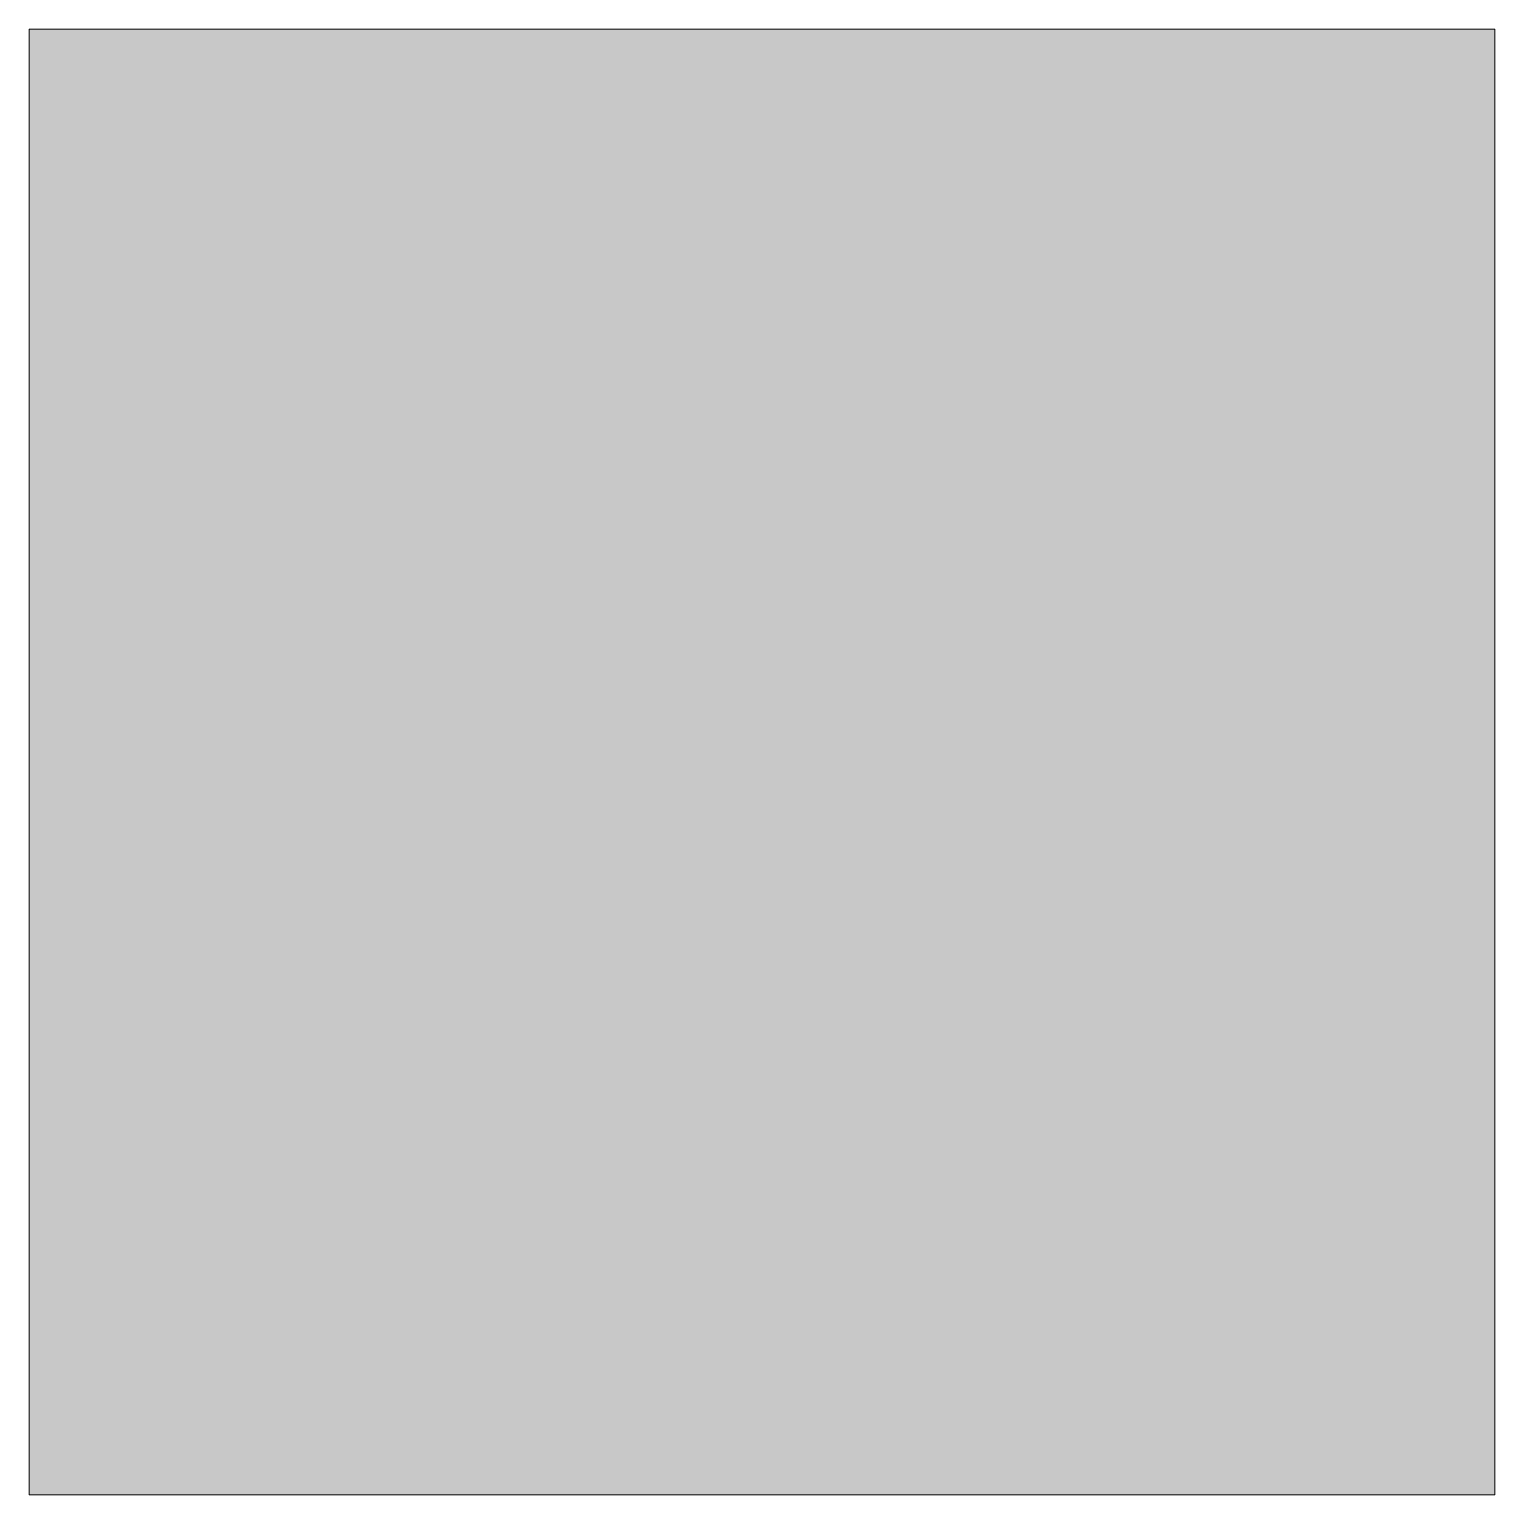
# Model space of a CAD drawing. Header units: inches. Extents: x 37.9 to 137.9, y -248.2 to -148.2.
import ezdxf

# ---------------------------------------------------------------- set-up
doc = ezdxf.new("R2010")
doc.units = ezdxf.units.IN
doc.header["$MEASUREMENT"] = 0
doc.layers.add('Ebene 1', color=7, linetype='Continuous')

msp = doc.modelspace()

# ---------------------------------------------------------------- hatches: boundary and pattern name
at = {"layer": 'Ebene 1', "true_color": 0x1c1c1b}
h = msp.add_hatch(color=179, dxfattribs=at)
h.dxf.hatch_style = 2
h.paths.add_polyline_path([(137.855, -248.216), (37.855, -248.216), (37.855, -148.216), (137.855, -148.216)])

# ---------------------------------------------------------------- linework, layer by layer
at = {"layer": 'Ebene 1', "lineweight": 0}
msp.add_lwpolyline([(137.855, -248.216), (37.855, -248.216), (37.855, -148.216), (137.855, -148.216), (137.855, -248.216)], dxfattribs=at)

doc.saveas('drawing.dxf')
